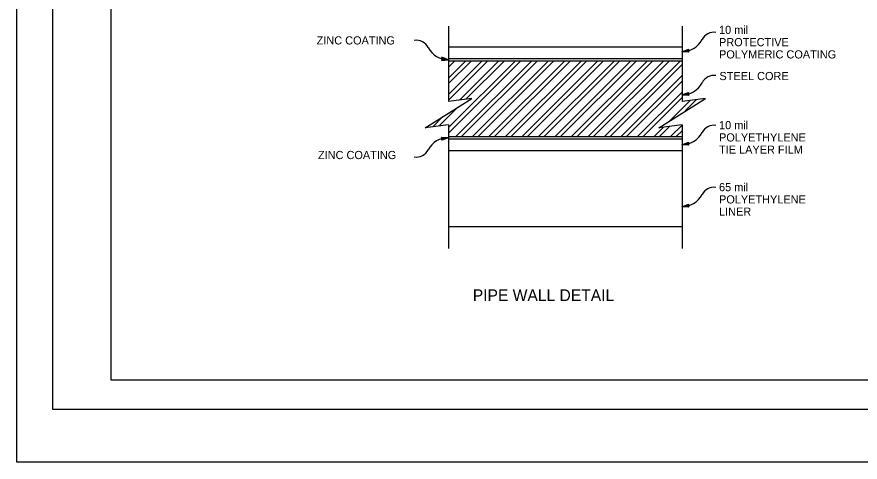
# Model space of a CAD drawing. Extents: x -894 to 866, y -476 to 714.
# Drawn here: x -894 to -172, y -476 to -95 of the extents above; entities that cross this region are included whole.
import ezdxf

# ---------------------------------------------------------------- set-up
doc = ezdxf.new("R2010")
doc.units = 0
for name, color, linetype in [('10 Sheet Format', 7, 'Continuous'), ('37 Drain Anno', 7, 'Continuous'), ('57 Undefined', 7, 'Continuous'), ('60 Nongeo Data', 7, 'Continuous')]:
    doc.layers.add(name, color=color, linetype=linetype)

msp = doc.modelspace()

# ---------------------------------------------------------------- linework, layer by layer
at = {"layer": '10 Sheet Format'}
for p, q in [((-863.43, 668.96), (-863.43, -431.04)), ((-813.45, 643.96), (-813.45, -406.04)), ((-813.45, -406.04), (-438.24, -406.04)), ((-438.75, -406.04), (199.07, -406.04)), ((-863.43, -431.04), (836.58, -431.04))]:
    msp.add_line(p, q, dxfattribs=at)
for points in [[(-894.04, 713.56), (865.96, 713.56), (865.96, -476.44), (-894.04, -476.44)], [(-863.43, -431.04), (836.58, -431.04), (836.58, 668.96), (-863.43, 668.96)]]:
    msp.add_lwpolyline(points, close=True, dxfattribs=at)
at = {"layer": '37 Drain Anno'}
for points in [[(-318.34, -125.35), (-324.36, -124.8), (-318.67, -122.75), (-318.84, -123.12), (-323.01, -124.62), (-318.59, -125.03), (-318.84, -124.71), (-321.67, -124.45), (-319, -123.49), (-319.16, -123.86), (-320.32, -124.28), (-319.09, -124.39), (-319.29, -124.14), (-318.67, -122.75), (-319.29, -124.14)], [(-530.39, -132.21), (-524.36, -131.65), (-530.05, -129.6), (-529.89, -129.97), (-525.72, -131.47), (-530.14, -131.89), (-529.89, -131.57), (-527.06, -131.31), (-529.73, -130.34), (-529.56, -130.72), (-528.41, -131.13), (-529.63, -131.25), (-529.44, -131), (-530.05, -129.6), (-529.44, -131)], [(-318.34, -162.39), (-324.36, -161.84), (-318.67, -159.78), (-318.84, -160.16), (-323.01, -161.66), (-318.59, -162.07), (-318.84, -161.75), (-321.67, -161.49), (-319, -160.53), (-319.16, -160.9), (-320.32, -161.32), (-319.09, -161.43), (-319.29, -161.18), (-318.67, -159.78), (-319.29, -161.18)], [(-530.39, -197.92), (-524.36, -198.47), (-530.05, -200.52), (-529.89, -200.15), (-525.72, -198.65), (-530.14, -198.24), (-529.89, -198.56), (-527.06, -198.82), (-529.73, -199.78), (-529.56, -199.4), (-528.41, -198.99), (-529.63, -198.87), (-529.44, -199.12), (-530.05, -200.52), (-529.44, -199.12)], [(-318.34, -205.02), (-324.36, -204.47), (-318.67, -202.41), (-318.84, -202.79), (-323.01, -204.29), (-318.59, -204.7), (-318.84, -204.38), (-321.67, -204.12), (-319, -203.16), (-319.16, -203.53), (-320.32, -203.95), (-319.09, -204.06), (-319.29, -203.81), (-318.67, -202.41), (-319.29, -203.81)], [(-318.34, -258.13), (-324.36, -257.58), (-318.67, -255.53), (-318.84, -255.9), (-323.01, -257.4), (-318.59, -257.81), (-318.84, -257.49), (-321.67, -257.23), (-319, -256.27), (-319.16, -256.65), (-320.32, -257.06), (-319.09, -257.18), (-319.29, -256.93), (-318.67, -255.53), (-319.29, -256.93)]]:
    msp.add_lwpolyline(points, close=True, dxfattribs=at)
for centre, radius, start, end in [((-296.86, -119.53), 11.4, 81.35613, 153.41088), ((-551.86, -126.38), 11.4, 26.58912, 98.64387), ((-324.31, -105.26), 19.54, 269.8505, 332.01255), ((-524.41, -112.11), 19.54, 207.98745, 270.1495), ((-324.31, -142.3), 19.54, 269.8505, 332.01255), ((-296.86, -156.57), 11.4, 81.35613, 153.41088), ((-296.86, -199.2), 11.4, 81.35613, 153.41088), ((-324.31, -184.93), 19.54, 269.8505, 332.01255), ((-524.41, -218.01), 19.54, 89.8505, 152.01255), ((-551.86, -203.74), 11.4, 261.35613, 333.41088), ((-296.86, -252.31), 11.4, 81.35613, 153.41088), ((-324.31, -238.04), 19.54, 269.8505, 332.01255)]:
    msp.add_arc(centre, radius, start, end, dxfattribs=at)
at = {"layer": '60 Nongeo Data'}
for p, q in [((-524.25, -103.03), (-524.25, -167.43)), ((-324.18, -103.03), (-324.18, -167.43)), ((-524.25, -120.54), (-324.18, -120.54)), ((-524.36, -133.33), (-523.57, -132.54)), ((-524.36, -166.39), (-490.52, -132.54)), ((-524.25, -130.54), (-324.18, -130.54)), ((-524.25, -132.54), (-324.18, -132.54)), ((-524.25, -147.36), (-509.43, -132.54)), ((-524.25, -161.5), (-495.29, -132.54)), ((-524.25, -189.79), (-467, -132.54)), ((-524.25, -137.99), (-518.8, -132.54)), ((-524.25, -152.13), (-504.66, -132.54)), ((-524.25, -194.56), (-462.23, -132.54)), ((-517.86, -197.54), (-452.86, -132.54)), ((-514.87, -166.26), (-481.14, -132.54)), ((-513.09, -197.54), (-448.09, -132.54)), ((-509.42, -165.58), (-476.37, -132.54)), ((-503.72, -197.54), (-438.72, -132.54)), ((-498.95, -197.54), (-433.95, -132.54)), ((-489.58, -197.54), (-424.58, -132.54)), ((-484.8, -197.54), (-419.8, -132.54)), ((-475.43, -197.54), (-410.43, -132.54)), ((-470.66, -197.54), (-405.66, -132.54)), ((-461.29, -197.54), (-396.29, -132.54)), ((-456.52, -197.54), (-391.52, -132.54)), ((-447.15, -197.54), (-382.15, -132.54)), ((-442.38, -197.54), (-377.38, -132.54)), ((-433.01, -197.54), (-368.01, -132.54)), ((-428.24, -197.54), (-363.24, -132.54)), ((-418.87, -197.54), (-353.87, -132.54)), ((-414.09, -197.54), (-349.09, -132.54)), ((-404.72, -197.54), (-339.72, -132.54)), ((-399.95, -197.54), (-334.95, -132.54)), ((-390.58, -197.54), (-325.58, -132.54)), ((-385.81, -197.54), (-324.18, -135.91)), ((-376.44, -197.54), (-324.18, -145.28)), ((-371.67, -197.54), (-324.18, -150.05)), ((-362.3, -197.54), (-324.18, -159.42)), ((-357.53, -197.54), (-324.18, -164.19)), ((-321.39, -175.54), (-311.72, -165.88)), ((-532.27, -188.44), (-516.3, -172.47)), ((-334.5, -183.89), (-317.18, -166.56)), ((-537.73, -189.12), (-529.03, -180.42)), ((-524.25, -187.43), (-524.25, -293.28)), ((-334.01, -197.54), (-324.18, -187.71)), ((-324.18, -187.43), (-324.18, -293.28)), ((-348.15, -197.54), (-340.03, -189.42)), ((-343.38, -197.54), (-334.84, -189)), ((-329.24, -197.54), (-324.23, -192.52)), ((-524.25, -197.54), (-324.18, -197.54)), ((-524.25, -199.54), (-324.18, -199.54)), ((-524.25, -209.54), (-324.36, -209.54)), ((-524.36, -274.54), (-324.18, -274.54))]:
    msp.add_line(p, q, dxfattribs=at)
for points in [[(-524.25, -187.43), (-544.25, -189.93), (-504.25, -164.93), (-524.25, -167.43)], [(-324.18, -187.43), (-344.18, -189.93), (-304.18, -164.93), (-324.18, -167.43)]]:
    msp.add_lwpolyline(points, dxfattribs=at)

# ---------------------------------------------------------------- texts
at = {"layer": '57 Undefined'}
for s, height, p in [('10 mil', 7, (-292.51, -109.6)), ('ZINC COATING', 7, (-637.23, -118.62)), ('PROTECTIVE ', 7, (-292.51, -120.1)), ('POLYMERIC COATING', 7, (-292.51, -130.6)), ('STEEL CORE', 7, (-292.16, -149.15)), ('10 mil', 7, (-292.51, -191.22)), ('POLYETHYLENE', 7, (-292.51, -201.72)), ('TIE LAYER FILM', 7, (-292.51, -212.22)), ('ZINC COATING', 7, (-636.1, -216.82)), ('65 mil', 7, (-292.51, -244.33)), ('POLYETHYLENE', 7, (-292.51, -254.83)), ('LINER', 7, (-292.51, -265.33)), ('PIPE WALL DETAIL', 10, (-503.46, -338.46))]:
    msp.add_text(s, height=height, dxfattribs=at).set_placement(p)

doc.saveas('drawing.dxf')
